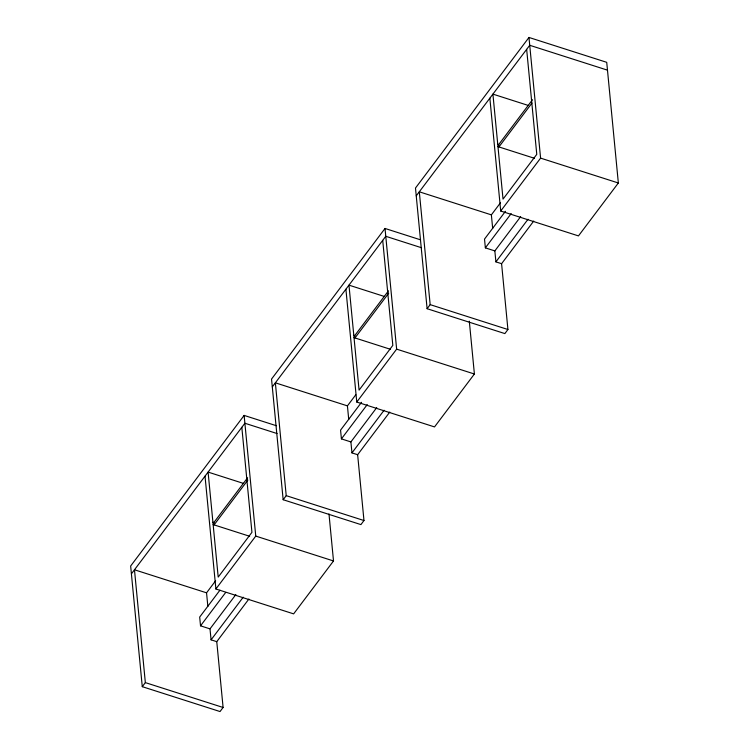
<?xml version="1.0" encoding="UTF-8"?>
<svg xmlns="http://www.w3.org/2000/svg" width="749" height="749" viewBox="0 0 749 749"><rect width="100%" height="100%" fill="white"/><g stroke="black" fill="none" stroke-linecap="round" stroke-linejoin="round"><path stroke-width="1.12" d="M276.353 425.722L244.137 415.414L130.654 566.01L142.273 686.674L220.028 711.55L223.099 707.477L216.761 641.659L248.893 599.022M420.563 239.839L385.023 228.464L271.541 379.06L283.159 499.723L360.915 524.6L363.977 520.536L357.638 454.709L389.77 412.081M489.855 98.194L500.716 211.031L578.471 235.907L618.346 182.99L606.727 62.326L528.972 37.45L415.489 188.036L427.108 308.71L504.863 333.586L507.925 329.513L501.587 263.695L533.719 221.058M131.412 573.846L244.895 423.251L277.102 433.559M272.29 386.896L385.772 236.3L421.322 247.676M416.238 195.873L529.721 45.286L607.476 70.163M246.88 479.819L247.825 480.128L214.092 524.899L213.868 522.54L247.601 477.778M388.01 294.114L354.97 337.949L354.745 335.599L388.488 290.827M531.959 103.09L498.918 146.926L498.694 144.576L532.436 99.804L531.49 99.505M207.857 606.447L206.546 592.824L215.618 580.775M348.734 419.496L347.424 405.874L355.803 394.751M492.683 228.473L491.372 214.86L500.454 202.81M142.273 686.674L145.343 682.611L134.474 569.774L206.546 592.824M328.98 513.898L333.511 560.964L293.636 613.871L215.89 588.995L255.755 536.087L244.137 415.414M283.159 499.723L286.221 495.66L275.36 382.823L347.424 405.874M469.305 321.181L474.398 374.013L434.523 426.921L356.767 402.044L396.642 349.137L385.023 228.464M427.108 308.71L430.169 304.637L419.309 191.81L491.372 214.86M500.716 211.031L540.591 158.123L528.972 37.45M219.944 590.184L199.683 617.064L200.535 625.836L210.01 628.87L211.068 639.843L216.761 641.659M361.524 402.307L340.57 430.113L341.413 438.886L350.897 441.919L351.955 452.892L357.638 454.709M505.472 211.293L484.519 239.09L485.361 247.872L494.846 250.906L495.904 261.869L501.587 263.695M200.535 625.836L225.674 592.468M341.413 438.886L367.253 404.591M485.361 247.872L511.202 213.577M210.01 628.87L235.86 594.575M350.897 441.919L376.738 407.625M494.846 250.906L520.686 216.611M211.068 639.843L243.2 597.206M351.955 452.892L384.078 410.255M495.904 261.869L528.026 219.242M528.401 105.478L492.917 94.121L503.028 199.122L536.771 154.35L526.659 49.359M497.748 144.276L498.694 144.576M540.591 158.123L618.346 182.99M497.973 146.626L534.477 158.301M430.169 304.637L507.925 329.513M387.767 292.878L388.712 293.177M384.452 296.492L348.968 285.144L359.08 390.145L392.822 345.373L382.711 240.373M353.8 335.29L354.745 335.599M396.642 349.137L474.398 374.013M354.024 337.64L390.529 349.324M286.221 495.66L363.977 520.536M243.565 483.442L208.091 472.095L218.202 577.095L251.936 532.324L241.824 427.323M212.913 522.24L213.868 522.54M255.755 536.087L333.511 560.964M213.147 524.59L249.651 536.275M145.343 682.611L223.099 707.477M345.907 289.217L356.767 402.044M205.02 476.158L215.89 588.995"/></g></svg>
